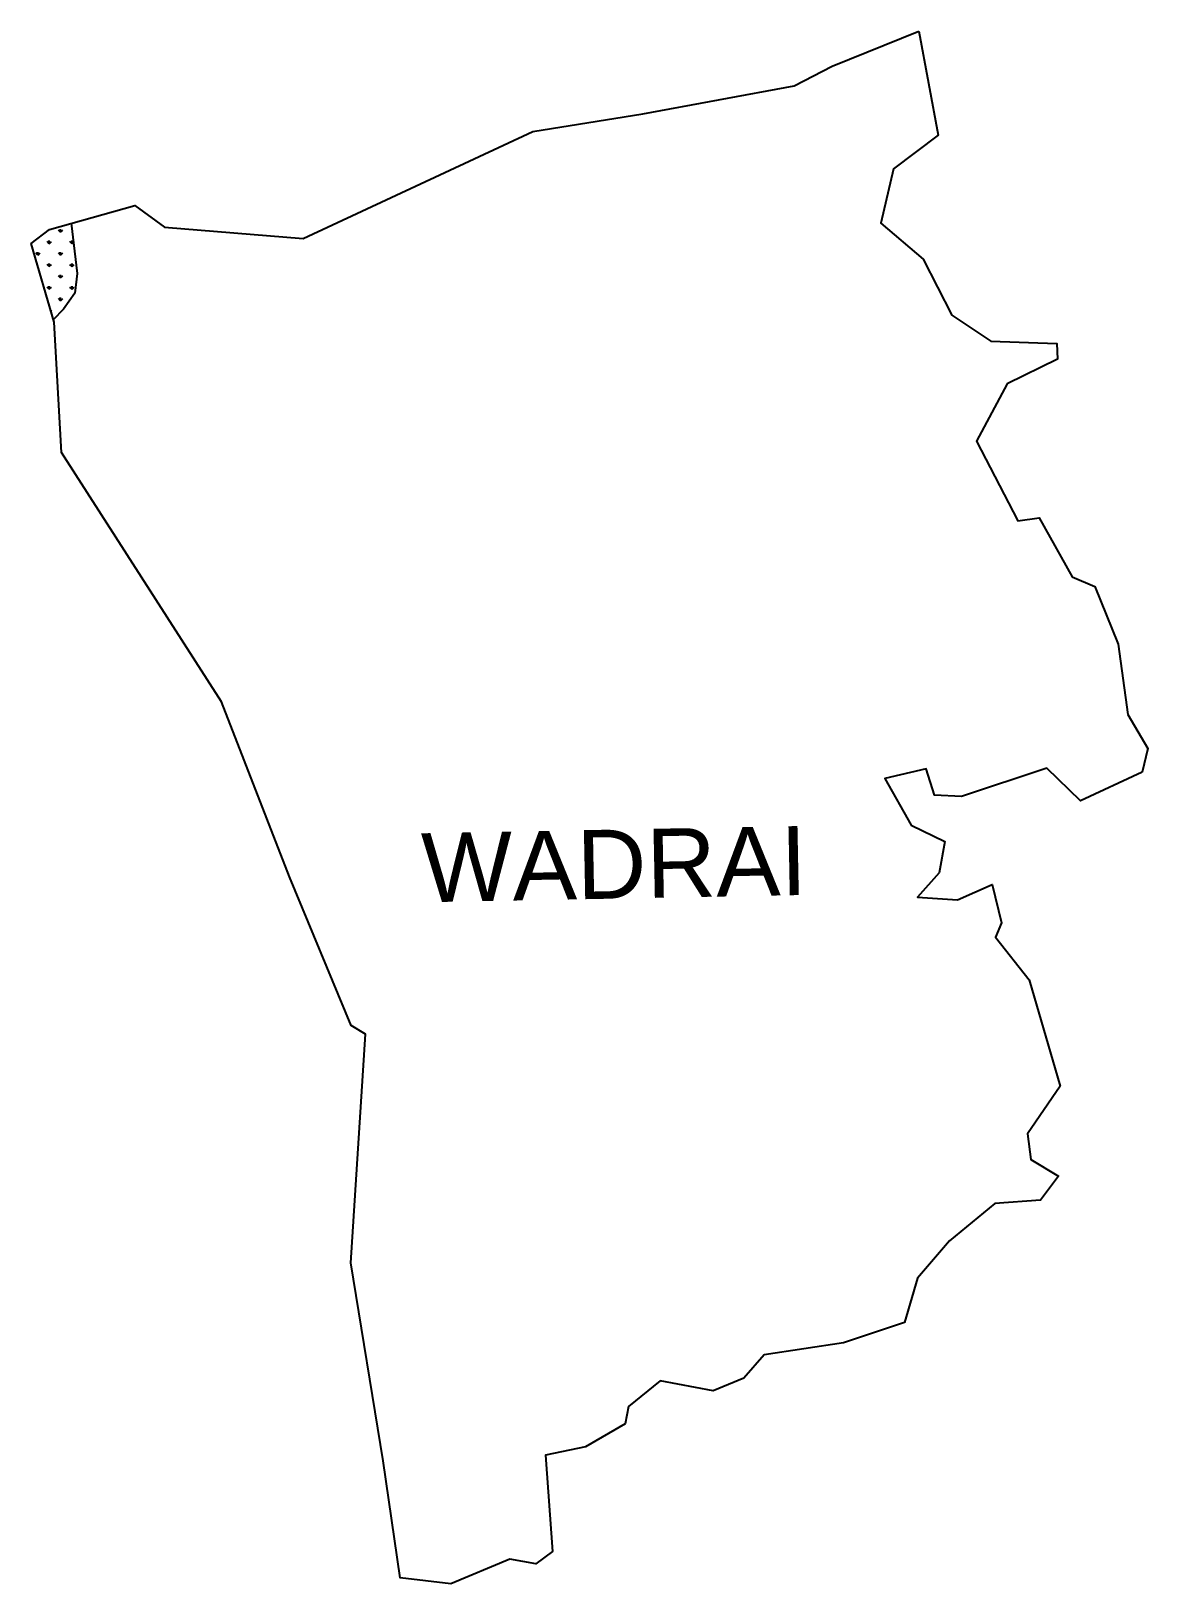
# Model space of a CAD drawing. Header units: metres. Extents: x 259555 to 261314, y 2175188 to 2177634.
import ezdxf

# ---------------------------------------------------------------- set-up
doc = ezdxf.new("R2010")
doc.units = ezdxf.units.M
for name, color, linetype in [('MANGROOVES', 112, 'Continuous'), ('village', 3, 'Continuous'), ('VILLAGE NAME', 250, 'Continuous')]:
    doc.layers.add(name, color=color, linetype=linetype)
doc.styles.get("Standard").update_dxf_attribs({"font": 'simplex.shx'})

msp = doc.modelspace()

# ---------------------------------------------------------------- linework, layer by layer
at = {"color": 3, "flags": 128}
msp.add_lwpolyline([(260816.5, 2177578.7), (260953.1, 2177634)], dxfattribs=at)
at = {"layer": 'MANGROOVES'}
for p, q in [((259617.8, 2177331.1), (259627.3, 2177252.3)), ((259627.3, 2177252.3), (259623.8, 2177221.3)), ((259623.8, 2177221.3), (259605.9, 2177195.9)), ((259605.9, 2177195.9), (259589.7, 2177179.3))]:
    msp.add_line(p, q, dxfattribs=at)
at = {"layer": 'MANGROOVES', "linetype": 'Continuous'}
for p, q in [((259583.3, 2177299), (259579.9, 2177302.4)), ((259583.3, 2177299), (259583.3, 2177303.8)), ((259583.3, 2177299), (259586.7, 2177302.4)), ((259601.2, 2177317), (259597.9, 2177320.3)), ((259601.2, 2177317), (259601.2, 2177321.7)), ((259601.2, 2177317), (259604.6, 2177320.3)), ((259619.2, 2177299), (259615.8, 2177302.4)), ((259619.2, 2177299), (259619.2, 2177303.8)), ((259619.2, 2177299), (259621.4, 2177301.2)), ((259565.3, 2177281.1), (259562, 2177284.4)), ((259565.3, 2177281.1), (259565.3, 2177285.8)), ((259565.3, 2177281.1), (259568.7, 2177284.4)), ((259601.2, 2177281.1), (259597.9, 2177284.4)), ((259601.2, 2177281.1), (259601.2, 2177285.8)), ((259601.2, 2177281.1), (259604.6, 2177284.4)), ((259583.3, 2177263.1), (259579.9, 2177266.5)), ((259583.3, 2177263.1), (259583.3, 2177267.9)), ((259583.3, 2177263.1), (259586.7, 2177266.5)), ((259619.2, 2177263.1), (259615.8, 2177266.5)), ((259619.2, 2177263.1), (259619.2, 2177267.9)), ((259619.2, 2177263.1), (259622.6, 2177266.5)), ((259583.3, 2177227.2), (259579.9, 2177230.5)), ((259583.3, 2177227.2), (259583.3, 2177231.9)), ((259583.3, 2177227.2), (259586.7, 2177230.5)), ((259601.2, 2177245.1), (259597.9, 2177248.5)), ((259601.2, 2177245.1), (259601.2, 2177249.9)), ((259601.2, 2177245.1), (259604.6, 2177248.5)), ((259619.2, 2177227.2), (259615.8, 2177230.5)), ((259619.2, 2177227.2), (259619.2, 2177231.9)), ((259619.2, 2177227.2), (259622.6, 2177230.5)), ((259601.2, 2177209.2), (259597.9, 2177212.6)), ((259601.2, 2177209.2), (259601.2, 2177214)), ((259601.2, 2177209.2), (259604.6, 2177212.6)), ((259585.6, 2177193.5), (259586.7, 2177194.6))]:
    msp.add_line(p, q, dxfattribs=at)
at = {"layer": 'village', "color": 3}
for points in [[(260953.1, 2177634, 0), (260983.3, 2177470, 0), (260913.2, 2177417.1, 0), (260892.9, 2177331.3, 0), (260959.9, 2177274.4, 0), (261004.9, 2177186.2, 0), (261066.2, 2177145.6, 0), (261170.4, 2177141.8, 0), (261171.6, 2177117.3, 0), (261091.9, 2177078.1, 0), (261043.6, 2176987.7, 0), (261109.1, 2176862.4, 0), (261142.3, 2176867.3, 0), (261194.6, 2176774, 0), (261230.3, 2176758.8, 0), (261266.8, 2176668.3, 0), (261281.9, 2176557.1, 0), (261313.8, 2176504, 0)], [(261313.8, 2176504, 0), (261304.7, 2176466.3, 0), (261207.4, 2176421.3, 0), (261154.3, 2176472.9, 0), (261020.2, 2176428.3, 0), (260977.5, 2176430.2, 0), (260964.5, 2176471.6, 0), (260899.5, 2176456.8, 0), (260941, 2176382.9, 0), (260994.1, 2176357.4, 0), (260985, 2176308, 0), (260950.7, 2176269.6, 0), (261013.8, 2176265.5, 0), (261068.7, 2176289.8, 0), (261083.3, 2176229.4, 0), (261073.5, 2176206.7, 0), (261126.6, 2176139.5, 0), (261175.8, 2175971.7, 0), (261124.1, 2175896.8, 0), (261129.6, 2175856.6, 0), (261173.1, 2175830, 0), (261144.8, 2175792.3, 0), (261072.8, 2175787.1, 0), (261001.4, 2175728.3, 0), (260950.8, 2175669.5, 0), (260930.3, 2175599.4, 0), (260834.3, 2175567.4, 0), (260709.4, 2175548.4, 0), (260677.5, 2175511.8, 0), (260628.9, 2175492, 0), (260545.3, 2175507.8, 0), (260495.8, 2175467.4, 0), (260490.5, 2175440.2, 0), (260427.8, 2175403.9, 0), (260365, 2175390.7, 0), (260376.2, 2175239, 0), (260349.7, 2175219.3, 0), (260308.8, 2175226.8, 0), (260216, 2175187.7, 0), (260135.8, 2175197.1, 0), (260109.1, 2175381.8, 0), (260058.4, 2175693.7, 0), (260081.4, 2176053.6, 0), (260058.8, 2176067.3, 0), (259961.8, 2176301.5, 0), (259854.4, 2176577.5, 0), (259602.5, 2176970.3, 0), (259590.8, 2177175.5, 0), (259554.6, 2177299.5, 0), (259583.9, 2177321.6, 0), (259718, 2177359, 0), (259764.6, 2177325, 0), (259983.2, 2177307.4, 0), (260345.1, 2177475.5, 0), (260518.1, 2177503.6, 0), (260756.5, 2177547.9, 0), (260816.5, 2177578.7, 0)]]:
    msp.add_polyline3d(points, dxfattribs=at)

# ---------------------------------------------------------------- texts
at = {"layer": 'VILLAGE NAME', "insert": (260168.3, 2176370.2), "char_height": 108.748, "attachment_point": 1, "rotation": 1.1028}
msp.add_mtext_dynamic_manual_height_columns('{\\fArial|b0|i0|c0|p34;WADRAI}', width=726.929, gutter_width=543.7, heights=[0], dxfattribs=at)

doc.saveas('drawing.dxf')
